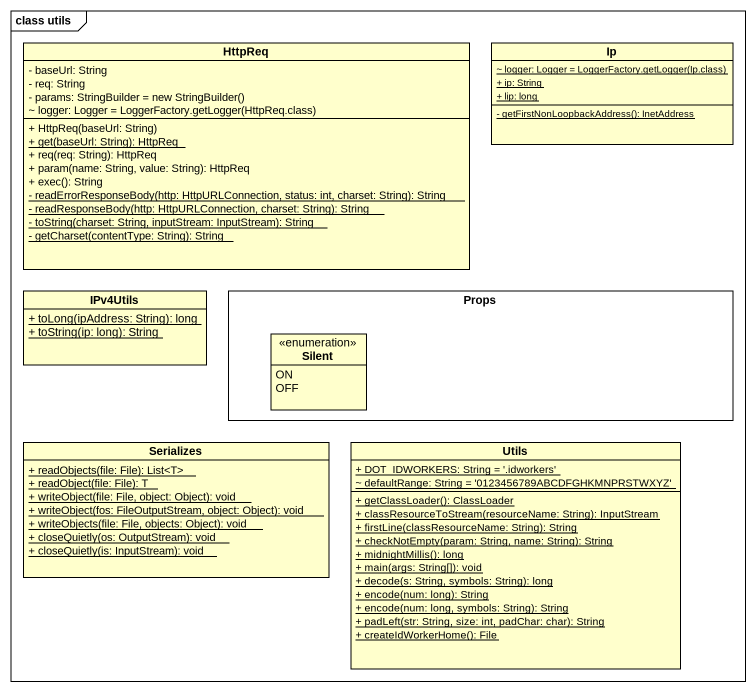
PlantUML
@startuml
mainframe class utils
hide circle
hide empty members
skinparam classAttributeIconSize 0
class HttpReq {
  - baseUrl: String
  - req: String
  {field} - params: StringBuilder = new StringBuilder()
  {field} ~ logger: Logger = LoggerFactory.getLogger(HttpReq.class)
  + HttpReq(baseUrl: String)
  {static} + get(baseUrl: String): HttpReq
  + req(req: String): HttpReq
  + param(name: String, value: String): HttpReq
  + exec(): String
  {static} - readErrorResponseBody(http: HttpURLConnection, status: int, charset: String): String
  {static} - readResponseBody(http: HttpURLConnection, charset: String): String
  {static} - toString(charset: String, inputStream: InputStream): String
  {static} - getCharset(contentType: String): String
}
class Ip {
  {static} {field} ~ logger: Logger = LoggerFactory.getLogger(Ip.class)
  {static} + ip: String
  {static} + lip: long
  {static} - getFirstNonLoopbackAddress(): InetAddress
}
class IPv4Utils {
  {static} + toLong(ipAddress: String): long
  {static} + toString(ip: long): String
}
rectangle Props {
  enum Silent {
    ON
    OFF
  }
}
class Serializes {
  {static} + readObjects(file: File): List<T>
  {static} + readObject(file: File): T
  {static} + writeObject(file: File, object: Object): void
  {static} + writeObject(fos: FileOutputStream, object: Object): void
  {static} + writeObjects(file: File, objects: Object): void
  {static} + closeQuietly(os: OutputStream): void
  {static} + closeQuietly(is: InputStream): void
}
class Utils {
  {static} + DOT_IDWORKERS: String = '.idworkers'
  {static} ~ defaultRange: String = '0123456789ABCDFGHKMNPRSTWXYZ'
  {static} + getClassLoader(): ClassLoader
  {static} + classResourceToStream(resourceName: String): InputStream
  {static} + firstLine(classResourceName: String): String
  {static} + checkNotEmpty(param: String, name: String): String
  {static} + midnightMillis(): long
  {static} + main(args: String[]): void
  {static} + decode(s: String, symbols: String): long
  {static} + encode(num: long): String
  {static} + encode(num: long, symbols: String): String
  {static} + padLeft(str: String, size: int, padChar: char): String
  {static} + createIdWorkerHome(): File
}
@enduml
